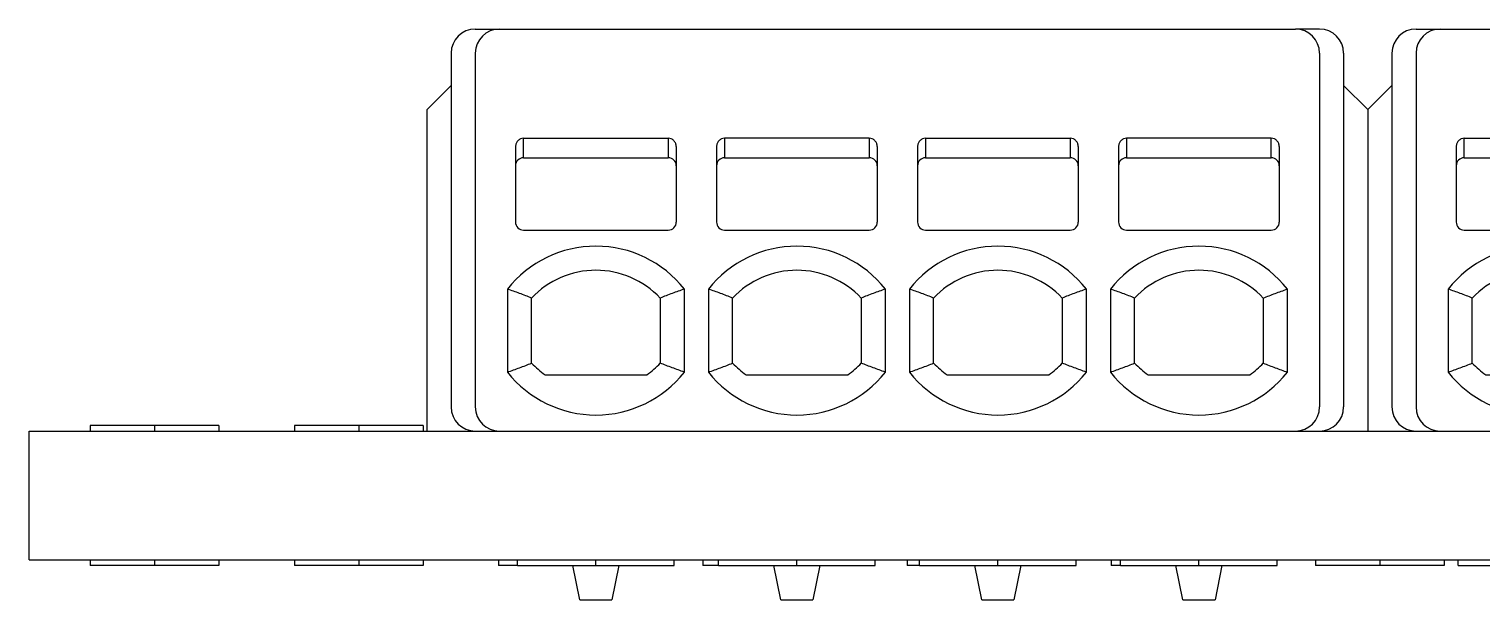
# Model space of a CAD drawing. Header units: millimetres. Extents: x -1068 to -853, y -1009 to -817.
# Drawn here: x -1029.5 to -1011.43, y -834.98 to -827.88 of the extents above; entities that cross this region are included whole.
import ezdxf

# ---------------------------------------------------------------- set-up
doc = ezdxf.new("R2010")
doc.units = ezdxf.units.MM
doc.linetypes.add('DOT_CENTER', pattern=[14, 12, -1, 0, -1])
doc.layers.add('1', color=7, linetype='Continuous')

# ---------------------------------------------------------------- blocks, each defined once
blk = doc.blocks.new('PTSM_0_5-4-HH-2_5-THR-WH__22', base_point=(-1012.85, -834.985))
at = {"color": 7, "linetype": 'Continuous'}
for p, q in [((-1011.85, -827.885), (-1008.25, -827.885)), ((-1008.25, -827.885), (-1005.75, -827.885)), ((-1005.75, -827.885), (-1002.15, -827.885)), ((-1012.55, -828.585), (-1012.85, -828.885)), ((-1001.15, -828.885), (-1001.45, -828.585)), ((-1012.85, -828.885), (-1012.85, -832.885)), ((-1001.15, -828.885), (-1001.15, -832.885)), ((-1012.85, -832.885), (-1012.25, -832.885)), ((-1012.25, -832.885), (-1011.95, -832.885)), ((-1011.95, -832.885), (-1011.9, -832.885)), ((-1011.9, -832.885), (-1011.725, -832.885)), ((-1011.725, -832.885), (-1011.35, -832.885)), ((-1011.35, -832.885), (-1011.05, -832.885)), ((-1011.05, -832.885), (-1010.96, -832.885)), ((-1010.96, -832.885), (-1010.75, -832.885)), ((-1010.75, -832.885), (-1010.51, -832.885)), ((-1010.51, -832.885), (-1010.45, -832.885)), ((-1010.45, -832.885), (-1010.407, -832.885)), ((-1010.407, -832.885), (-1010.15, -832.885)), ((-1010.15, -832.885), (-1009.775, -832.885)), ((-1009.775, -832.885), (-1009.36, -832.885)), ((-1009.36, -832.885), (-1009.225, -832.885)), ((-1009.225, -832.885), (-1008.85, -832.885)), ((-1008.85, -832.885), (-1008.55, -832.885)), ((-1008.55, -832.885), (-1008.42, -832.885)), ((-1008.42, -832.885), (-1008.25, -832.885)), ((-1008.25, -832.885), (-1007.97, -832.885)), ((-1007.97, -832.885), (-1007.95, -832.885)), ((-1007.95, -832.885), (-1007.867, -832.885)), ((-1007.867, -832.885), (-1007.65, -832.885)), ((-1007.65, -832.885), (-1007.275, -832.885)), ((-1007.275, -832.885), (-1006.82, -832.885)), ((-1006.82, -832.885), (-1006.725, -832.885)), ((-1006.725, -832.885), (-1006.35, -832.885)), ((-1006.35, -832.885), (-1006.05, -832.885)), ((-1006.05, -832.885), (-1005.88, -832.885)), ((-1005.88, -832.885), (-1005.75, -832.885)), ((-1005.75, -832.885), (-1005.45, -832.885)), ((-1005.45, -832.885), (-1005.43, -832.885)), ((-1005.43, -832.885), (-1005.327, -832.885)), ((-1005.327, -832.885), (-1005.15, -832.885)), ((-1005.15, -832.885), (-1004.775, -832.885)), ((-1004.775, -832.885), (-1004.28, -832.885)), ((-1004.28, -832.885), (-1004.225, -832.885)), ((-1004.225, -832.885), (-1003.85, -832.885)), ((-1003.85, -832.885), (-1003.55, -832.885)), ((-1003.55, -832.885), (-1003.34, -832.885)), ((-1003.34, -832.885), (-1002.95, -832.885)), ((-1002.95, -832.885), (-1002.89, -832.885)), ((-1002.89, -832.885), (-1002.787, -832.885)), ((-1002.787, -832.885), (-1002.65, -832.885)), ((-1002.65, -832.885), (-1002.275, -832.885)), ((-1002.275, -832.885), (-1002.05, -832.885)), ((-1002.05, -832.885), (-1001.75, -832.885)), ((-1001.75, -832.885), (-1001.74, -832.885)), ((-1001.74, -832.885), (-1001.15, -832.885)), ((-1011.05, -834.485), (-1010.96, -834.485)), ((-1010.95, -834.985), (-1011.036, -834.555)), ((-1010.96, -834.485), (-1010.45, -834.485)), ((-1010.464, -834.555), (-1010.55, -834.985)), ((-1008.55, -834.485), (-1008.42, -834.485)), ((-1008.45, -834.985), (-1008.536, -834.555)), ((-1008.42, -834.485), (-1007.95, -834.485)), ((-1007.964, -834.555), (-1008.05, -834.985)), ((-1006.05, -834.485), (-1005.88, -834.485)), ((-1005.95, -834.985), (-1006.036, -834.555)), ((-1005.88, -834.485), (-1005.45, -834.485)), ((-1005.464, -834.555), (-1005.55, -834.985)), ((-1003.55, -834.485), (-1003.34, -834.485)), ((-1003.45, -834.985), (-1003.536, -834.555)), ((-1003.34, -834.485), (-1002.95, -834.485)), ((-1002.964, -834.555), (-1003.05, -834.985)), ((-1010.95, -834.985), (-1010.55, -834.985)), ((-1008.45, -834.985), (-1008.05, -834.985)), ((-1005.95, -834.985), (-1005.55, -834.985)), ((-1003.45, -834.985), (-1003.05, -834.985))]:
    blk.add_line(p, q, dxfattribs=at)
blk = doc.blocks.new('PTSM_0_5-4-P-2_5_WH__23', base_point=(-1012.55, -832.885))
at = {"color": 7, "linetype": 'Continuous'}
for p, q in [((-1012.25, -827.885), (-1011.95, -827.885)), ((-1011.95, -827.885), (-1011.85, -827.885)), ((-1011.85, -827.885), (-1008.25, -827.885)), ((-1008.25, -827.885), (-1005.75, -827.885)), ((-1005.75, -827.885), (-1002.15, -827.885)), ((-1002.15, -827.885), (-1002.05, -827.885)), ((-1001.75, -827.885), (-1002.05, -827.885)), ((-1012.55, -828.185), (-1012.55, -832.585)), ((-1012.25, -828.185), (-1012.25, -832.585)), ((-1001.75, -828.185), (-1001.75, -832.585)), ((-1001.45, -828.185), (-1001.45, -832.585)), ((-1011.75, -829.347), (-1011.75, -829.585)), ((-1011.65, -829.244), (-1009.85, -829.244)), ((-1009.75, -829.347), (-1009.75, -829.585)), ((-1009.25, -829.347), (-1009.25, -829.585)), ((-1007.35, -829.244), (-1009.15, -829.244)), ((-1007.25, -829.347), (-1007.25, -829.585)), ((-1006.75, -829.347), (-1006.75, -829.585)), ((-1006.65, -829.244), (-1004.85, -829.244)), ((-1004.75, -829.347), (-1004.75, -829.585)), ((-1004.25, -829.347), (-1004.25, -829.585)), ((-1002.35, -829.244), (-1004.15, -829.244)), ((-1002.25, -829.347), (-1002.25, -829.585)), ((-1011.75, -829.585), (-1011.75, -830.285)), ((-1011.65, -829.485), (-1009.85, -829.485)), ((-1009.75, -829.585), (-1009.75, -830.285)), ((-1009.25, -829.585), (-1009.25, -830.285)), ((-1009.15, -829.485), (-1007.35, -829.485)), ((-1007.25, -829.585), (-1007.25, -830.285)), ((-1006.75, -829.585), (-1006.75, -830.285)), ((-1006.65, -829.485), (-1004.85, -829.485)), ((-1004.75, -829.585), (-1004.75, -830.285)), ((-1004.25, -829.585), (-1004.25, -830.285)), ((-1004.15, -829.485), (-1002.35, -829.485)), ((-1002.25, -829.585), (-1002.25, -830.285)), ((-1011.65, -830.385), (-1009.85, -830.385)), ((-1009.15, -830.385), (-1007.35, -830.385)), ((-1006.65, -830.385), (-1004.85, -830.385)), ((-1004.15, -830.385), (-1002.35, -830.385)), ((-1011.85, -831.119), (-1011.85, -832.151)), ((-1009.65, -832.151), (-1009.65, -831.119)), ((-1009.35, -831.119), (-1009.35, -832.151)), ((-1007.15, -832.151), (-1007.15, -831.119)), ((-1006.85, -831.119), (-1006.85, -832.151)), ((-1004.65, -832.151), (-1004.65, -831.119)), ((-1004.35, -831.119), (-1004.35, -832.151)), ((-1002.15, -832.151), (-1002.15, -831.119)), ((-1011.55, -832.04), (-1011.55, -831.23)), ((-1009.95, -831.23), (-1009.95, -832.04)), ((-1009.05, -832.04), (-1009.05, -831.23)), ((-1007.45, -831.23), (-1007.45, -832.04)), ((-1006.55, -832.04), (-1006.55, -831.23)), ((-1004.95, -831.23), (-1004.95, -832.04)), ((-1004.05, -832.04), (-1004.05, -831.23)), ((-1002.45, -831.23), (-1002.45, -832.04)), ((-1011.382, -832.185), (-1010.118, -832.185)), ((-1008.882, -832.185), (-1007.618, -832.185)), ((-1006.382, -832.185), (-1005.118, -832.185)), ((-1003.882, -832.185), (-1002.618, -832.185)), ((-1012.25, -832.885), (-1011.95, -832.885)), ((-1011.95, -832.885), (-1011.9, -832.885)), ((-1011.9, -832.885), (-1011.725, -832.885)), ((-1011.725, -832.885), (-1011.35, -832.885)), ((-1011.35, -832.885), (-1011.05, -832.885)), ((-1011.05, -832.885), (-1010.96, -832.885)), ((-1010.96, -832.885), (-1010.75, -832.885)), ((-1010.75, -832.885), (-1010.51, -832.885)), ((-1010.51, -832.885), (-1010.45, -832.885)), ((-1010.45, -832.885), (-1010.407, -832.885)), ((-1010.407, -832.885), (-1010.15, -832.885)), ((-1010.15, -832.885), (-1009.775, -832.885)), ((-1009.775, -832.885), (-1009.36, -832.885)), ((-1009.36, -832.885), (-1009.225, -832.885)), ((-1009.225, -832.885), (-1008.85, -832.885)), ((-1008.85, -832.885), (-1008.55, -832.885)), ((-1008.55, -832.885), (-1008.42, -832.885)), ((-1008.42, -832.885), (-1008.25, -832.885)), ((-1008.25, -832.885), (-1007.97, -832.885)), ((-1007.97, -832.885), (-1007.95, -832.885)), ((-1007.95, -832.885), (-1007.867, -832.885)), ((-1007.867, -832.885), (-1007.65, -832.885)), ((-1007.65, -832.885), (-1007.275, -832.885)), ((-1007.275, -832.885), (-1006.82, -832.885)), ((-1006.82, -832.885), (-1006.725, -832.885)), ((-1006.725, -832.885), (-1006.35, -832.885)), ((-1006.35, -832.885), (-1006.05, -832.885)), ((-1006.05, -832.885), (-1005.88, -832.885)), ((-1005.88, -832.885), (-1005.75, -832.885)), ((-1005.75, -832.885), (-1005.45, -832.885)), ((-1005.45, -832.885), (-1005.43, -832.885)), ((-1005.43, -832.885), (-1005.327, -832.885)), ((-1005.327, -832.885), (-1005.15, -832.885)), ((-1005.15, -832.885), (-1004.775, -832.885)), ((-1004.775, -832.885), (-1004.28, -832.885)), ((-1004.28, -832.885), (-1004.225, -832.885)), ((-1004.225, -832.885), (-1003.85, -832.885)), ((-1003.85, -832.885), (-1003.55, -832.885)), ((-1003.55, -832.885), (-1003.34, -832.885)), ((-1003.34, -832.885), (-1002.95, -832.885)), ((-1002.95, -832.885), (-1002.89, -832.885)), ((-1002.89, -832.885), (-1002.787, -832.885)), ((-1002.787, -832.885), (-1002.65, -832.885)), ((-1002.65, -832.885), (-1002.275, -832.885)), ((-1002.275, -832.885), (-1002.05, -832.885)), ((-1002.05, -832.885), (-1001.75, -832.885))]:
    blk.add_line(p, q, dxfattribs=at)
at = {"color": 2, "linetype": 'Continuous'}
for p, q in [((-1011.65, -829.485), (-1011.65, -829.244)), ((-1009.85, -829.244), (-1009.85, -829.485)), ((-1009.15, -829.244), (-1009.15, -829.485)), ((-1007.35, -829.244), (-1007.35, -829.485)), ((-1006.65, -829.244), (-1006.65, -829.485)), ((-1004.85, -829.244), (-1004.85, -829.485)), ((-1004.15, -829.244), (-1004.15, -829.485)), ((-1002.35, -829.485), (-1002.35, -829.244))]:
    blk.add_line(p, q, dxfattribs=at)
at = {"color": 7, "linetype": 'Continuous'}
for centre, radius, start, end in [((-1012.25, -828.185), 0.3, 90, 180), ((-1011.95, -828.185), 0.3, 90, 180), ((-1002.05, -828.185), 0.3, 0, 90), ((-1001.75, -828.185), 0.3, 0, 90), ((-1011.65, -829.585), 0.1, 90, 180), ((-1009.85, -829.585), 0.1, 0, 90), ((-1009.15, -829.585), 0.1, 90, 180), ((-1007.35, -829.585), 0.1, 0, 90), ((-1006.65, -829.585), 0.1, 90, 180), ((-1004.85, -829.585), 0.1, 0, 90), ((-1004.15, -829.585), 0.1, 90, 180), ((-1002.35, -829.585), 0.1, 0, 90), ((-1011.65, -830.285), 0.1, 180, 270), ((-1009.85, -830.285), 0.1, 270, 0), ((-1009.15, -830.285), 0.1, 180, 270), ((-1007.35, -830.285), 0.1, 270, 0), ((-1006.65, -830.285), 0.1, 180, 270), ((-1004.85, -830.285), 0.1, 270, 0), ((-1004.15, -830.285), 0.1, 180, 270), ((-1002.35, -830.285), 0.1, 270, 0), ((-1010.75, -831.985), 1.4, 38.2132, 141.7868), ((-1008.25, -831.985), 1.4, 38.2132, 141.7868), ((-1005.75, -831.985), 1.4, 38.2132, 141.7868), ((-1003.25, -831.985), 1.4, 38.2132, 141.7868), ((-1010.75, -831.985), 1.1, 43.3418, 136.6582), ((-1008.25, -831.985), 1.1, 43.3418, 136.6582), ((-1005.75, -831.985), 1.1, 43.3418, 136.6582), ((-1003.25, -831.985), 1.1, 43.3418, 136.6582), ((-1010.75, -831.285), 1.1, 223.3418, 234.9032), ((-1010.75, -831.285), 1.1, 305.0968, 316.6582), ((-1008.25, -831.285), 1.1, 223.3418, 234.9032), ((-1008.25, -831.285), 1.1, 305.0968, 316.6582), ((-1005.75, -831.285), 1.1, 223.3418, 234.9032), ((-1005.75, -831.285), 1.1, 305.0968, 316.6582), ((-1003.25, -831.285), 1.1, 223.3418, 234.9032), ((-1003.25, -831.285), 1.1, 305.0968, 316.6582), ((-1010.75, -831.285), 1.4, 218.2132, 321.7868), ((-1008.25, -831.285), 1.4, 218.2132, 321.7868), ((-1005.75, -831.285), 1.4, 218.2132, 321.7868), ((-1003.25, -831.285), 1.4, 218.2132, 321.7868), ((-1012.25, -832.585), 0.3, 180, 270), ((-1011.95, -832.585), 0.3, 180, 270), ((-1002.05, -832.585), 0.3, 270, 0), ((-1001.75, -832.585), 0.3, 270, 0)]:
    blk.add_arc(centre, radius, start, end, dxfattribs=at)
for points, knots in [([(-1011.65, -829.244), (-1011.663, -829.245), (-1011.689, -829.249), (-1011.723, -829.273), (-1011.746, -829.307), (-1011.749, -829.334), (-1011.75, -829.347)], [0, 0, 0, 0, 0.0390713, 0.0785192, 0.1184939, 0.1588367, 0.1588367, 0.1588367, 0.1588367]), ([(-1009.75, -829.347), (-1009.751, -829.334), (-1009.754, -829.307), (-1009.777, -829.273), (-1009.811, -829.249), (-1009.837, -829.245), (-1009.85, -829.244)], [0, 0, 0, 0, 0.0403429, 0.0803175, 0.1197655, 0.1588367, 0.1588367, 0.1588367, 0.1588367]), ([(-1009.15, -829.244), (-1009.163, -829.245), (-1009.189, -829.249), (-1009.223, -829.273), (-1009.246, -829.307), (-1009.249, -829.334), (-1009.25, -829.347)], [0, 0, 0, 0, 0.0390713, 0.0785192, 0.1184939, 0.1588367, 0.1588367, 0.1588367, 0.1588367]), ([(-1007.25, -829.347), (-1007.251, -829.334), (-1007.254, -829.307), (-1007.277, -829.273), (-1007.311, -829.249), (-1007.337, -829.245), (-1007.35, -829.244)], [0, 0, 0, 0, 0.0403429, 0.0803175, 0.1197655, 0.1588367, 0.1588367, 0.1588367, 0.1588367]), ([(-1006.65, -829.244), (-1006.663, -829.245), (-1006.689, -829.249), (-1006.723, -829.273), (-1006.746, -829.307), (-1006.749, -829.334), (-1006.75, -829.347)], [0, 0, 0, 0, 0.0390713, 0.0785192, 0.1184939, 0.1588367, 0.1588367, 0.1588367, 0.1588367]), ([(-1004.75, -829.347), (-1004.751, -829.334), (-1004.754, -829.307), (-1004.777, -829.273), (-1004.811, -829.249), (-1004.837, -829.245), (-1004.85, -829.244)], [0, 0, 0, 0, 0.0403429, 0.0803175, 0.1197655, 0.1588367, 0.1588367, 0.1588367, 0.1588367]), ([(-1004.15, -829.244), (-1004.163, -829.245), (-1004.189, -829.249), (-1004.223, -829.273), (-1004.246, -829.307), (-1004.249, -829.334), (-1004.25, -829.347)], [0, 0, 0, 0, 0.0390713, 0.0785192, 0.1184939, 0.1588367, 0.1588367, 0.1588367, 0.1588367]), ([(-1002.25, -829.347), (-1002.251, -829.334), (-1002.254, -829.307), (-1002.277, -829.273), (-1002.311, -829.249), (-1002.337, -829.245), (-1002.35, -829.244)], [0, 0, 0, 0, 0.0403429, 0.0803175, 0.1197655, 0.1588367, 0.1588367, 0.1588367, 0.1588367]), ([(-1011.55, -831.23), (-1011.574, -831.22), (-1011.624, -831.201), (-1011.699, -831.173), (-1011.774, -831.145), (-1011.825, -831.128), (-1011.85, -831.119)], [0, 0, 0, 0, 0.0789357, 0.1604316, 0.2389935, 0.319916, 0.319916, 0.319916, 0.319916]), ([(-1009.65, -831.119), (-1009.675, -831.128), (-1009.725, -831.145), (-1009.801, -831.173), (-1009.876, -831.201), (-1009.926, -831.22), (-1009.95, -831.23)], [0, 0, 0, 0, 0.0804362, 0.1594649, 0.2413861, 0.319916, 0.319916, 0.319916, 0.319916]), ([(-1009.05, -831.23), (-1009.075, -831.22), (-1009.124, -831.201), (-1009.199, -831.173), (-1009.274, -831.145), (-1009.325, -831.128), (-1009.35, -831.119)], [0, 0, 0, 0, 0.0790848, 0.1604365, 0.2391279, 0.319916, 0.319916, 0.319916, 0.319916]), ([(-1007.15, -831.119), (-1007.175, -831.128), (-1007.226, -831.145), (-1007.301, -831.173), (-1007.376, -831.201), (-1007.426, -831.22), (-1007.45, -831.23)], [0, 0, 0, 0, 0.080863, 0.1594649, 0.2413861, 0.319916, 0.319916, 0.319916, 0.319916]), ([(-1006.55, -831.23), (-1006.575, -831.22), (-1006.624, -831.201), (-1006.699, -831.173), (-1006.774, -831.145), (-1006.825, -831.128), (-1006.85, -831.119)], [0, 0, 0, 0, 0.0790848, 0.1604365, 0.2391279, 0.319916, 0.319916, 0.319916, 0.319916]), ([(-1004.65, -831.119), (-1004.675, -831.128), (-1004.726, -831.145), (-1004.801, -831.173), (-1004.876, -831.201), (-1004.926, -831.22), (-1004.95, -831.23)], [0, 0, 0, 0, 0.080863, 0.1594649, 0.2409708, 0.319916, 0.319916, 0.319916, 0.319916]), ([(-1004.05, -831.23), (-1004.075, -831.22), (-1004.124, -831.201), (-1004.199, -831.173), (-1004.274, -831.145), (-1004.325, -831.128), (-1004.35, -831.119)], [0, 0, 0, 0, 0.0790848, 0.1604365, 0.238922, 0.319916, 0.319916, 0.319916, 0.319916]), ([(-1002.45, -831.23), (-1002.426, -831.22), (-1002.376, -831.201), (-1002.301, -831.173), (-1002.226, -831.145), (-1002.175, -831.128), (-1002.15, -831.119)], [0, 0, 0, 0, 0.0789381, 0.1604365, 0.2391279, 0.319916, 0.319916, 0.319916, 0.319916]), ([(-1011.85, -832.151), (-1011.825, -832.142), (-1011.774, -832.125), (-1011.699, -832.097), (-1011.624, -832.069), (-1011.574, -832.05), (-1011.55, -832.04)], [0, 0, 0, 0, 0.080863, 0.1594649, 0.2413861, 0.319916, 0.319916, 0.319916, 0.319916]), ([(-1009.65, -832.151), (-1009.675, -832.142), (-1009.726, -832.125), (-1009.801, -832.097), (-1009.876, -832.069), (-1009.926, -832.05), (-1009.95, -832.04)], [0, 0, 0, 0, 0.080863, 0.1594649, 0.2413861, 0.319916, 0.319916, 0.319916, 0.319916]), ([(-1009.35, -832.151), (-1009.325, -832.142), (-1009.274, -832.125), (-1009.199, -832.097), (-1009.124, -832.069), (-1009.074, -832.05), (-1009.05, -832.04)], [0, 0, 0, 0, 0.080863, 0.1594649, 0.2413861, 0.319916, 0.319916, 0.319916, 0.319916]), ([(-1007.15, -832.151), (-1007.175, -832.142), (-1007.226, -832.125), (-1007.301, -832.097), (-1007.376, -832.069), (-1007.426, -832.05), (-1007.45, -832.04)], [0, 0, 0, 0, 0.080863, 0.1594649, 0.2413861, 0.319916, 0.319916, 0.319916, 0.319916]), ([(-1006.85, -832.151), (-1006.825, -832.142), (-1006.775, -832.125), (-1006.699, -832.097), (-1006.624, -832.069), (-1006.574, -832.05), (-1006.55, -832.04)], [0, 0, 0, 0, 0.0804362, 0.1594649, 0.2413861, 0.319916, 0.319916, 0.319916, 0.319916]), ([(-1004.65, -832.151), (-1004.675, -832.142), (-1004.726, -832.125), (-1004.801, -832.097), (-1004.876, -832.069), (-1004.926, -832.05), (-1004.95, -832.04)], [0, 0, 0, 0, 0.080863, 0.1594649, 0.2409708, 0.319916, 0.319916, 0.319916, 0.319916]), ([(-1004.35, -832.151), (-1004.325, -832.142), (-1004.274, -832.125), (-1004.199, -832.097), (-1004.124, -832.069), (-1004.074, -832.05), (-1004.05, -832.04)], [0, 0, 0, 0, 0.080863, 0.1594649, 0.2413861, 0.319916, 0.319916, 0.319916, 0.319916]), ([(-1002.45, -832.04), (-1002.426, -832.05), (-1002.376, -832.069), (-1002.301, -832.097), (-1002.226, -832.125), (-1002.175, -832.142), (-1002.15, -832.151)], [0, 0, 0, 0, 0.0789406, 0.1604417, 0.2391212, 0.319916, 0.319916, 0.319916, 0.319916])]:
    blk.add_open_spline(points, degree=3, knots=knots, dxfattribs=at)
blk = doc.blocks.new('PTSM_0_5-4_2__24', base_point=(-1012.85, -834.985))
for name, p in [('PTSM_0_5-4-HH-2_5-THR-WH__22', (-1012.85, -834.985)), ('PTSM_0_5-4-P-2_5_WH__23', (-1012.55, -832.885))]:
    blk.add_blockref(name, p)
blk = doc.blocks.new('RPI_BC_INT_PCB_00910062__31', base_point=(-1029.5, -834.555))
at = {"color": 7, "linetype": 'Continuous'}
for p, q in [((-1027.14, -832.815), (-1028.74, -832.815)), ((-1028.74, -832.815), (-1028.74, -832.885)), ((-1027.14, -832.815), (-1027.14, -832.885)), ((-1024.6, -832.815), (-1026.2, -832.815)), ((-1026.2, -832.815), (-1026.2, -832.885)), ((-1024.6, -832.815), (-1024.6, -832.885)), ((-1029.5, -832.885), (-1028.74, -832.885)), ((-1029.5, -834.485), (-1029.5, -832.885)), ((-1028.74, -832.885), (-1027.14, -832.885)), ((-1027.14, -832.885), (-1026.2, -832.885)), ((-1026.2, -832.885), (-1024.6, -832.885)), ((-1024.6, -832.885), (-1024.55, -832.885)), ((-1024.55, -832.885), (-1023.95, -832.885)), ((-1023.95, -832.885), (-1023.66, -832.885)), ((-1023.66, -832.885), (-1023.65, -832.885)), ((-1023.65, -832.885), (-1023.425, -832.885)), ((-1023.425, -832.885), (-1023.05, -832.885)), ((-1023.05, -832.885), (-1022.75, -832.885)), ((-1022.75, -832.885), (-1022.45, -832.885)), ((-1022.45, -832.885), (-1022.15, -832.885)), ((-1022.15, -832.885), (-1022.06, -832.885)), ((-1022.06, -832.885), (-1021.85, -832.885)), ((-1021.85, -832.885), (-1021.475, -832.885)), ((-1021.475, -832.885), (-1021.12, -832.885)), ((-1021.12, -832.885), (-1020.925, -832.885)), ((-1020.925, -832.885), (-1020.55, -832.885)), ((-1020.55, -832.885), (-1020.25, -832.885)), ((-1020.25, -832.885), (-1019.95, -832.885)), ((-1019.95, -832.885), (-1019.65, -832.885)), ((-1019.65, -832.885), (-1019.52, -832.885)), ((-1019.52, -832.885), (-1019.35, -832.885)), ((-1019.35, -832.885), (-1018.975, -832.885)), ((-1018.975, -832.885), (-1018.58, -832.885)), ((-1018.58, -832.885), (-1018.425, -832.885)), ((-1018.425, -832.885), (-1018.05, -832.885)), ((-1018.05, -832.885), (-1017.75, -832.885)), ((-1017.75, -832.885), (-1017.45, -832.885)), ((-1017.45, -832.885), (-1017.15, -832.885)), ((-1017.15, -832.885), (-1016.98, -832.885)), ((-1016.98, -832.885), (-1016.85, -832.885)), ((-1016.85, -832.885), (-1016.475, -832.885)), ((-1016.475, -832.885), (-1016.04, -832.885)), ((-1016.04, -832.885), (-1015.925, -832.885)), ((-1015.925, -832.885), (-1015.55, -832.885)), ((-1015.55, -832.885), (-1015.25, -832.885)), ((-1015.25, -832.885), (-1014.65, -832.885)), ((-1014.65, -832.885), (-1014.44, -832.885)), ((-1014.44, -832.885), (-1014.35, -832.885)), ((-1014.35, -832.885), (-1013.975, -832.885)), ((-1013.975, -832.885), (-1013.75, -832.885)), ((-1013.75, -832.885), (-1013.5, -832.885)), ((-1013.5, -832.885), (-1013.45, -832.885)), ((-1013.45, -832.885), (-1013.05, -832.885)), ((-1013.05, -832.885), (-1012.947, -832.885)), ((-1012.947, -832.885), (-1012.85, -832.885)), ((-1012.85, -832.885), (-1012.25, -832.885)), ((-1012.25, -832.885), (-1011.95, -832.885)), ((-1011.95, -832.885), (-1011.9, -832.885)), ((-1011.9, -832.885), (-1011.725, -832.885)), ((-1011.725, -832.885), (-1011.35, -832.885)), ((-1029.5, -834.485), (-1028.74, -834.485)), ((-1028.74, -834.485), (-1027.14, -834.485)), ((-1028.74, -834.485), (-1028.74, -834.555)), ((-1027.14, -834.555), (-1028.74, -834.555)), ((-1027.14, -834.485), (-1026.2, -834.485)), ((-1027.14, -834.485), (-1027.14, -834.555)), ((-1026.2, -834.485), (-1024.6, -834.485)), ((-1026.2, -834.485), (-1026.2, -834.555)), ((-1024.6, -834.555), (-1026.2, -834.555)), ((-1024.6, -834.485), (-1023.66, -834.485)), ((-1024.6, -834.485), (-1024.6, -834.555)), ((-1023.66, -834.485), (-1023.425, -834.485)), ((-1023.66, -834.485), (-1023.66, -834.555)), ((-1023.425, -834.555), (-1023.66, -834.555)), ((-1023.425, -834.485), (-1022.75, -834.485)), ((-1023.425, -834.555), (-1023.425, -834.485)), ((-1023.425, -834.555), (-1021.475, -834.555)), ((-1022.75, -834.485), (-1022.15, -834.485)), ((-1022.15, -834.485), (-1021.475, -834.485)), ((-1021.475, -834.485), (-1021.12, -834.485)), ((-1021.475, -834.555), (-1021.475, -834.485)), ((-1021.12, -834.485), (-1020.925, -834.485)), ((-1021.12, -834.485), (-1021.12, -834.555)), ((-1020.925, -834.555), (-1021.12, -834.555)), ((-1020.925, -834.485), (-1020.25, -834.485)), ((-1020.925, -834.555), (-1020.925, -834.485)), ((-1020.925, -834.555), (-1018.975, -834.555)), ((-1020.25, -834.485), (-1019.65, -834.485)), ((-1019.65, -834.485), (-1018.975, -834.485)), ((-1018.975, -834.485), (-1018.58, -834.485)), ((-1018.975, -834.555), (-1018.975, -834.485)), ((-1018.58, -834.485), (-1018.425, -834.485)), ((-1018.58, -834.485), (-1018.58, -834.555)), ((-1018.425, -834.555), (-1018.58, -834.555)), ((-1018.425, -834.485), (-1017.75, -834.485)), ((-1018.425, -834.555), (-1018.425, -834.485)), ((-1018.425, -834.555), (-1016.475, -834.555)), ((-1017.75, -834.485), (-1017.15, -834.485)), ((-1017.15, -834.485), (-1016.475, -834.485)), ((-1016.475, -834.485), (-1016.04, -834.485)), ((-1016.475, -834.555), (-1016.475, -834.485)), ((-1016.04, -834.485), (-1015.925, -834.485)), ((-1016.04, -834.485), (-1016.04, -834.555)), ((-1015.925, -834.555), (-1016.04, -834.555)), ((-1015.925, -834.485), (-1015.25, -834.485)), ((-1015.925, -834.555), (-1015.925, -834.485)), ((-1015.925, -834.555), (-1013.975, -834.555)), ((-1015.25, -834.485), (-1014.65, -834.485)), ((-1014.65, -834.485), (-1013.975, -834.485)), ((-1013.975, -834.485), (-1013.5, -834.485)), ((-1013.975, -834.555), (-1013.975, -834.485)), ((-1013.5, -834.485), (-1011.9, -834.485)), ((-1013.5, -834.485), (-1013.5, -834.555)), ((-1011.9, -834.555), (-1013.5, -834.555)), ((-1011.9, -834.485), (-1011.725, -834.485)), ((-1011.9, -834.485), (-1011.9, -834.555)), ((-1011.725, -834.485), (-1011.05, -834.485)), ((-1011.725, -834.555), (-1011.725, -834.485)), ((-1011.725, -834.555), (-1009.775, -834.555))]:
    blk.add_line(p, q, dxfattribs=at)
at = {"layer": '1', "color": 2, "linetype": 'DOT_CENTER'}
for p, q in [((-1027.94, -832.815), (-1027.94, -832.885)), ((-1025.4, -832.815), (-1025.4, -832.885)), ((-1027.94, -834.485), (-1027.94, -834.555)), ((-1025.4, -834.485), (-1025.4, -834.555)), ((-1022.45, -834.555), (-1022.45, -834.485)), ((-1019.95, -834.555), (-1019.95, -834.485)), ((-1017.45, -834.555), (-1017.45, -834.485)), ((-1014.95, -834.555), (-1014.95, -834.485)), ((-1012.7, -834.485), (-1012.7, -834.555))]:
    blk.add_line(p, q, dxfattribs=at)
blk = doc.blocks.new('PTSM_0_5-4-HH-2_5-THR-WH__33', base_point=(-1024.55, -834.985))
at = {"color": 7, "linetype": 'Continuous'}
for p, q in [((-1023.55, -827.885), (-1019.95, -827.885)), ((-1019.95, -827.885), (-1017.45, -827.885)), ((-1017.45, -827.885), (-1013.85, -827.885)), ((-1024.25, -828.585), (-1024.55, -828.885)), ((-1012.85, -828.885), (-1013.15, -828.585)), ((-1024.55, -832.885), (-1024.55, -828.885)), ((-1012.85, -828.885), (-1012.85, -832.885)), ((-1024.55, -832.885), (-1023.95, -832.885)), ((-1023.95, -832.885), (-1023.66, -832.885)), ((-1023.66, -832.885), (-1023.65, -832.885)), ((-1023.65, -832.885), (-1023.425, -832.885)), ((-1023.425, -832.885), (-1023.05, -832.885)), ((-1023.05, -832.885), (-1022.75, -832.885)), ((-1022.75, -832.885), (-1022.45, -832.885)), ((-1022.45, -832.885), (-1022.15, -832.885)), ((-1022.15, -832.885), (-1022.06, -832.885)), ((-1022.06, -832.885), (-1021.85, -832.885)), ((-1021.85, -832.885), (-1021.475, -832.885)), ((-1021.475, -832.885), (-1021.12, -832.885)), ((-1021.12, -832.885), (-1020.925, -832.885)), ((-1020.925, -832.885), (-1020.55, -832.885)), ((-1020.55, -832.885), (-1020.25, -832.885)), ((-1020.25, -832.885), (-1019.95, -832.885)), ((-1019.95, -832.885), (-1019.65, -832.885)), ((-1019.65, -832.885), (-1019.52, -832.885)), ((-1019.52, -832.885), (-1019.35, -832.885)), ((-1019.35, -832.885), (-1018.975, -832.885)), ((-1018.975, -832.885), (-1018.58, -832.885)), ((-1018.58, -832.885), (-1018.425, -832.885)), ((-1018.425, -832.885), (-1018.05, -832.885)), ((-1018.05, -832.885), (-1017.75, -832.885)), ((-1017.75, -832.885), (-1017.45, -832.885)), ((-1017.45, -832.885), (-1017.15, -832.885)), ((-1017.15, -832.885), (-1016.98, -832.885)), ((-1016.98, -832.885), (-1016.85, -832.885)), ((-1016.85, -832.885), (-1016.475, -832.885)), ((-1016.475, -832.885), (-1016.04, -832.885)), ((-1016.04, -832.885), (-1015.925, -832.885)), ((-1015.925, -832.885), (-1015.55, -832.885)), ((-1015.55, -832.885), (-1015.25, -832.885)), ((-1015.25, -832.885), (-1014.65, -832.885)), ((-1014.65, -832.885), (-1014.44, -832.885)), ((-1014.44, -832.885), (-1014.35, -832.885)), ((-1014.35, -832.885), (-1013.975, -832.885)), ((-1013.975, -832.885), (-1013.75, -832.885)), ((-1013.75, -832.885), (-1013.5, -832.885)), ((-1013.5, -832.885), (-1013.45, -832.885)), ((-1013.45, -832.885), (-1013.05, -832.885)), ((-1013.05, -832.885), (-1012.947, -832.885)), ((-1012.947, -832.885), (-1012.85, -832.885)), ((-1022.75, -834.485), (-1022.15, -834.485)), ((-1022.65, -834.985), (-1022.736, -834.555)), ((-1022.164, -834.555), (-1022.25, -834.985)), ((-1020.25, -834.485), (-1019.65, -834.485)), ((-1020.15, -834.985), (-1020.236, -834.555)), ((-1019.664, -834.555), (-1019.75, -834.985)), ((-1017.75, -834.485), (-1017.15, -834.485)), ((-1017.65, -834.985), (-1017.736, -834.555)), ((-1017.164, -834.555), (-1017.25, -834.985)), ((-1015.25, -834.485), (-1014.65, -834.485)), ((-1015.15, -834.985), (-1015.236, -834.555)), ((-1014.664, -834.555), (-1014.75, -834.985)), ((-1022.65, -834.985), (-1022.25, -834.985)), ((-1020.15, -834.985), (-1019.75, -834.985)), ((-1017.65, -834.985), (-1017.25, -834.985)), ((-1015.15, -834.985), (-1014.75, -834.985))]:
    blk.add_line(p, q, dxfattribs=at)
blk = doc.blocks.new('PTSM_0_5-4-P-2_5_WH__34', base_point=(-1024.25, -832.885))
at = {"color": 7, "linetype": 'Continuous'}
for p, q in [((-1023.95, -827.885), (-1023.65, -827.885)), ((-1023.65, -827.885), (-1023.55, -827.885)), ((-1023.55, -827.885), (-1019.95, -827.885)), ((-1019.95, -827.885), (-1017.45, -827.885)), ((-1017.45, -827.885), (-1013.85, -827.885)), ((-1013.85, -827.885), (-1013.75, -827.885)), ((-1013.45, -827.885), (-1013.75, -827.885)), ((-1024.25, -828.185), (-1024.25, -832.585)), ((-1023.95, -828.185), (-1023.95, -832.585)), ((-1013.45, -828.185), (-1013.45, -832.585)), ((-1013.15, -828.185), (-1013.15, -832.585)), ((-1023.45, -829.347), (-1023.45, -829.585)), ((-1023.35, -829.244), (-1021.55, -829.244)), ((-1021.45, -829.347), (-1021.45, -829.585)), ((-1020.95, -829.347), (-1020.95, -829.585)), ((-1019.05, -829.244), (-1020.85, -829.244)), ((-1018.95, -829.347), (-1018.95, -829.585)), ((-1018.45, -829.347), (-1018.45, -829.585)), ((-1018.35, -829.244), (-1016.55, -829.244)), ((-1016.45, -829.347), (-1016.45, -829.585)), ((-1015.95, -829.347), (-1015.95, -829.585)), ((-1014.05, -829.244), (-1015.85, -829.244)), ((-1013.95, -829.347), (-1013.95, -829.585)), ((-1023.45, -829.585), (-1023.45, -830.285)), ((-1023.35, -829.485), (-1021.55, -829.485)), ((-1021.45, -829.585), (-1021.45, -830.285)), ((-1020.95, -829.585), (-1020.95, -830.285)), ((-1020.85, -829.485), (-1019.05, -829.485)), ((-1018.95, -829.585), (-1018.95, -830.285)), ((-1018.45, -829.585), (-1018.45, -830.285)), ((-1018.35, -829.485), (-1016.55, -829.485)), ((-1016.45, -829.585), (-1016.45, -830.285)), ((-1015.95, -829.585), (-1015.95, -830.285)), ((-1015.85, -829.485), (-1014.05, -829.485)), ((-1013.95, -829.585), (-1013.95, -830.285)), ((-1023.35, -830.385), (-1021.55, -830.385)), ((-1020.85, -830.385), (-1019.05, -830.385)), ((-1018.35, -830.385), (-1016.55, -830.385)), ((-1015.85, -830.385), (-1014.05, -830.385)), ((-1023.55, -831.119), (-1023.55, -832.151)), ((-1021.35, -832.151), (-1021.35, -831.119)), ((-1021.05, -831.119), (-1021.05, -832.151)), ((-1018.85, -832.151), (-1018.85, -831.119)), ((-1018.55, -831.119), (-1018.55, -832.151)), ((-1016.35, -832.151), (-1016.35, -831.119)), ((-1016.05, -831.119), (-1016.05, -832.151)), ((-1013.85, -832.151), (-1013.85, -831.119)), ((-1023.25, -832.04), (-1023.25, -831.23)), ((-1021.65, -831.23), (-1021.65, -832.04)), ((-1020.75, -832.04), (-1020.75, -831.23)), ((-1019.15, -831.23), (-1019.15, -832.04)), ((-1018.25, -832.04), (-1018.25, -831.23)), ((-1016.65, -831.23), (-1016.65, -832.04)), ((-1015.75, -832.04), (-1015.75, -831.23)), ((-1014.15, -831.23), (-1014.15, -832.04)), ((-1023.082, -832.185), (-1021.818, -832.185)), ((-1020.582, -832.185), (-1019.318, -832.185)), ((-1018.082, -832.185), (-1016.818, -832.185)), ((-1015.582, -832.185), (-1014.318, -832.185)), ((-1023.95, -832.885), (-1023.66, -832.885)), ((-1023.66, -832.885), (-1023.65, -832.885)), ((-1023.65, -832.885), (-1023.425, -832.885)), ((-1023.425, -832.885), (-1023.05, -832.885)), ((-1023.05, -832.885), (-1022.75, -832.885)), ((-1022.75, -832.885), (-1022.45, -832.885)), ((-1022.45, -832.885), (-1022.15, -832.885)), ((-1022.15, -832.885), (-1022.06, -832.885)), ((-1022.06, -832.885), (-1021.85, -832.885)), ((-1021.85, -832.885), (-1021.475, -832.885)), ((-1021.475, -832.885), (-1021.12, -832.885)), ((-1021.12, -832.885), (-1020.925, -832.885)), ((-1020.925, -832.885), (-1020.55, -832.885)), ((-1020.55, -832.885), (-1020.25, -832.885)), ((-1020.25, -832.885), (-1019.95, -832.885)), ((-1019.95, -832.885), (-1019.65, -832.885)), ((-1019.65, -832.885), (-1019.52, -832.885)), ((-1019.52, -832.885), (-1019.35, -832.885)), ((-1019.35, -832.885), (-1018.975, -832.885)), ((-1018.975, -832.885), (-1018.58, -832.885)), ((-1018.58, -832.885), (-1018.425, -832.885)), ((-1018.425, -832.885), (-1018.05, -832.885)), ((-1018.05, -832.885), (-1017.75, -832.885)), ((-1017.75, -832.885), (-1017.45, -832.885)), ((-1017.45, -832.885), (-1017.15, -832.885)), ((-1017.15, -832.885), (-1016.98, -832.885)), ((-1016.98, -832.885), (-1016.85, -832.885)), ((-1016.85, -832.885), (-1016.475, -832.885)), ((-1016.475, -832.885), (-1016.04, -832.885)), ((-1016.04, -832.885), (-1015.925, -832.885)), ((-1015.925, -832.885), (-1015.55, -832.885)), ((-1015.55, -832.885), (-1015.25, -832.885)), ((-1015.25, -832.885), (-1014.65, -832.885)), ((-1014.65, -832.885), (-1014.44, -832.885)), ((-1014.44, -832.885), (-1014.35, -832.885)), ((-1014.35, -832.885), (-1013.975, -832.885)), ((-1013.975, -832.885), (-1013.75, -832.885)), ((-1013.75, -832.885), (-1013.5, -832.885)), ((-1013.5, -832.885), (-1013.45, -832.885))]:
    blk.add_line(p, q, dxfattribs=at)
at = {"color": 2, "linetype": 'Continuous'}
for p, q in [((-1023.35, -829.485), (-1023.35, -829.244)), ((-1021.55, -829.244), (-1021.55, -829.485)), ((-1020.85, -829.244), (-1020.85, -829.485)), ((-1019.05, -829.244), (-1019.05, -829.485)), ((-1018.35, -829.244), (-1018.35, -829.485)), ((-1016.55, -829.244), (-1016.55, -829.485)), ((-1015.85, -829.244), (-1015.85, -829.485)), ((-1014.05, -829.485), (-1014.05, -829.244))]:
    blk.add_line(p, q, dxfattribs=at)
at = {"color": 7, "linetype": 'Continuous'}
for centre, radius, start, end in [((-1023.95, -828.185), 0.3, 90, 180), ((-1023.65, -828.185), 0.3, 90, 180), ((-1013.75, -828.185), 0.3, 0, 90), ((-1013.45, -828.185), 0.3, 360, 90), ((-1023.35, -829.585), 0.1, 90, 180), ((-1021.55, -829.585), 0.1, 0, 90), ((-1020.85, -829.585), 0.1, 90, 180), ((-1019.05, -829.585), 0.1, 0, 90), ((-1018.35, -829.585), 0.1, 90, 180), ((-1016.55, -829.585), 0.1, 0, 90), ((-1015.85, -829.585), 0.1, 90, 180), ((-1014.05, -829.585), 0.1, 0, 90), ((-1023.35, -830.285), 0.1, 180, 270), ((-1021.55, -830.285), 0.1, 270, 0), ((-1020.85, -830.285), 0.1, 180, 270), ((-1019.05, -830.285), 0.1, 270, 0), ((-1018.35, -830.285), 0.1, 180, 270), ((-1016.55, -830.285), 0.1, 270, 0), ((-1015.85, -830.285), 0.1, 180, 270), ((-1014.05, -830.285), 0.1, 270, 0), ((-1022.45, -831.985), 1.4, 38.2132, 141.7868), ((-1019.95, -831.985), 1.4, 38.2132, 141.7868), ((-1017.45, -831.985), 1.4, 38.2132, 141.7868), ((-1014.95, -831.985), 1.4, 38.2132, 141.7868), ((-1022.45, -831.985), 1.1, 43.3418, 136.6582), ((-1019.95, -831.985), 1.1, 43.3418, 136.6582), ((-1017.45, -831.985), 1.1, 43.3418, 136.6582), ((-1014.95, -831.985), 1.1, 43.3418, 136.6582), ((-1022.45, -831.285), 1.1, 223.3418, 234.9032), ((-1022.45, -831.285), 1.1, 305.0968, 316.6582), ((-1019.95, -831.285), 1.1, 223.3418, 234.9032), ((-1019.95, -831.285), 1.1, 305.0968, 316.6582), ((-1017.45, -831.285), 1.1, 223.3418, 234.9032), ((-1017.45, -831.285), 1.1, 305.0968, 316.6582), ((-1014.95, -831.285), 1.1, 223.3418, 234.9032), ((-1014.95, -831.285), 1.1, 305.0968, 316.6582), ((-1022.45, -831.285), 1.4, 218.2132, 321.7868), ((-1019.95, -831.285), 1.4, 218.2132, 321.7868), ((-1017.45, -831.285), 1.4, 218.2132, 321.7868), ((-1014.95, -831.285), 1.4, 218.2132, 321.7868), ((-1023.95, -832.585), 0.3, 180, 270), ((-1023.65, -832.585), 0.3, 180, 270), ((-1013.75, -832.585), 0.3, 270, 0), ((-1013.45, -832.585), 0.3, 270, 0)]:
    blk.add_arc(centre, radius, start, end, dxfattribs=at)
for points, knots in [([(-1023.35, -829.244), (-1023.363, -829.245), (-1023.389, -829.249), (-1023.423, -829.273), (-1023.446, -829.307), (-1023.449, -829.334), (-1023.45, -829.347)], [0, 0, 0, 0, 0.0390713, 0.0785192, 0.1184939, 0.1588367, 0.1588367, 0.1588367, 0.1588367]), ([(-1021.45, -829.347), (-1021.451, -829.334), (-1021.454, -829.307), (-1021.477, -829.273), (-1021.511, -829.249), (-1021.537, -829.245), (-1021.55, -829.244)], [0, 0, 0, 0, 0.0403429, 0.0803175, 0.1197655, 0.1588367, 0.1588367, 0.1588367, 0.1588367]), ([(-1020.85, -829.244), (-1020.863, -829.245), (-1020.889, -829.249), (-1020.923, -829.273), (-1020.946, -829.307), (-1020.949, -829.334), (-1020.95, -829.347)], [0, 0, 0, 0, 0.0390713, 0.0785192, 0.1184939, 0.1588367, 0.1588367, 0.1588367, 0.1588367]), ([(-1018.95, -829.347), (-1018.951, -829.334), (-1018.954, -829.307), (-1018.977, -829.273), (-1019.011, -829.249), (-1019.037, -829.245), (-1019.05, -829.244)], [0, 0, 0, 0, 0.0403429, 0.0803175, 0.1197655, 0.1588367, 0.1588367, 0.1588367, 0.1588367]), ([(-1018.35, -829.244), (-1018.363, -829.245), (-1018.389, -829.249), (-1018.423, -829.273), (-1018.446, -829.307), (-1018.449, -829.334), (-1018.45, -829.347)], [0, 0, 0, 0, 0.0390713, 0.0785192, 0.1184939, 0.1588367, 0.1588367, 0.1588367, 0.1588367]), ([(-1016.45, -829.347), (-1016.451, -829.334), (-1016.454, -829.307), (-1016.477, -829.273), (-1016.511, -829.249), (-1016.537, -829.245), (-1016.55, -829.244)], [0, 0, 0, 0, 0.0403429, 0.0803175, 0.1197655, 0.1588367, 0.1588367, 0.1588367, 0.1588367]), ([(-1015.85, -829.244), (-1015.863, -829.245), (-1015.889, -829.249), (-1015.923, -829.273), (-1015.946, -829.307), (-1015.949, -829.334), (-1015.95, -829.347)], [0, 0, 0, 0, 0.0390713, 0.0785192, 0.1184939, 0.1588367, 0.1588367, 0.1588367, 0.1588367]), ([(-1013.95, -829.347), (-1013.951, -829.334), (-1013.954, -829.307), (-1013.977, -829.273), (-1014.011, -829.249), (-1014.037, -829.245), (-1014.05, -829.244)], [0, 0, 0, 0, 0.0403429, 0.0803175, 0.1197655, 0.1588367, 0.1588367, 0.1588367, 0.1588367]), ([(-1023.25, -831.23), (-1023.274, -831.22), (-1023.324, -831.201), (-1023.399, -831.173), (-1023.474, -831.145), (-1023.525, -831.128), (-1023.55, -831.119)], [0, 0, 0, 0, 0.0787661, 0.1604316, 0.2391419, 0.319916, 0.319916, 0.319916, 0.319916]), ([(-1021.35, -831.119), (-1021.375, -831.128), (-1021.425, -831.145), (-1021.501, -831.173), (-1021.576, -831.201), (-1021.626, -831.22), (-1021.65, -831.23)], [0, 0, 0, 0, 0.0804362, 0.1594649, 0.2413861, 0.319916, 0.319916, 0.319916, 0.319916]), ([(-1020.75, -831.23), (-1020.775, -831.22), (-1020.824, -831.201), (-1020.899, -831.173), (-1020.974, -831.145), (-1021.025, -831.128), (-1021.05, -831.119)], [0, 0, 0, 0, 0.0790848, 0.1604365, 0.2391279, 0.319916, 0.319916, 0.319916, 0.319916]), ([(-1018.85, -831.119), (-1018.875, -831.128), (-1018.926, -831.145), (-1019.001, -831.173), (-1019.076, -831.201), (-1019.126, -831.22), (-1019.15, -831.23)], [0, 0, 0, 0, 0.080863, 0.1594649, 0.2409708, 0.319916, 0.319916, 0.319916, 0.319916]), ([(-1018.25, -831.23), (-1018.274, -831.22), (-1018.324, -831.201), (-1018.399, -831.173), (-1018.474, -831.145), (-1018.525, -831.128), (-1018.55, -831.119)], [0, 0, 0, 0, 0.0789381, 0.1604365, 0.238922, 0.319916, 0.319916, 0.319916, 0.319916]), ([(-1016.35, -831.119), (-1016.375, -831.128), (-1016.425, -831.145), (-1016.501, -831.173), (-1016.576, -831.201), (-1016.626, -831.22), (-1016.65, -831.23)], [0, 0, 0, 0, 0.0804362, 0.1594649, 0.2413861, 0.319916, 0.319916, 0.319916, 0.319916]), ([(-1015.75, -831.23), (-1015.774, -831.22), (-1015.824, -831.201), (-1015.899, -831.173), (-1015.974, -831.145), (-1016.025, -831.128), (-1016.05, -831.119)], [0, 0, 0, 0, 0.0789381, 0.1604365, 0.2391279, 0.319916, 0.319916, 0.319916, 0.319916]), ([(-1014.15, -831.23), (-1014.125, -831.22), (-1014.076, -831.201), (-1014.001, -831.173), (-1013.926, -831.145), (-1013.875, -831.128), (-1013.85, -831.119)], [0, 0, 0, 0, 0.0790848, 0.1604365, 0.2389219, 0.319916, 0.319916, 0.319916, 0.319916]), ([(-1023.55, -832.151), (-1023.525, -832.142), (-1023.474, -832.125), (-1023.399, -832.097), (-1023.324, -832.069), (-1023.274, -832.05), (-1023.25, -832.04)], [0, 0, 0, 0, 0.080863, 0.1594649, 0.2413861, 0.319916, 0.319916, 0.319916, 0.319916]), ([(-1021.35, -832.151), (-1021.375, -832.142), (-1021.426, -832.125), (-1021.501, -832.097), (-1021.576, -832.069), (-1021.626, -832.05), (-1021.65, -832.04)], [0, 0, 0, 0, 0.080863, 0.1594649, 0.2409708, 0.319916, 0.319916, 0.319916, 0.319916]), ([(-1021.05, -832.151), (-1021.025, -832.142), (-1020.974, -832.125), (-1020.899, -832.097), (-1020.824, -832.069), (-1020.774, -832.05), (-1020.75, -832.04)], [0, 0, 0, 0, 0.080863, 0.1594649, 0.2413861, 0.319916, 0.319916, 0.319916, 0.319916]), ([(-1018.85, -832.151), (-1018.875, -832.142), (-1018.926, -832.125), (-1019.001, -832.097), (-1019.076, -832.069), (-1019.126, -832.05), (-1019.15, -832.04)], [0, 0, 0, 0, 0.080863, 0.1594649, 0.2409708, 0.319916, 0.319916, 0.319916, 0.319916]), ([(-1018.55, -832.151), (-1018.525, -832.142), (-1018.474, -832.125), (-1018.399, -832.097), (-1018.324, -832.069), (-1018.274, -832.05), (-1018.25, -832.04)], [0, 0, 0, 0, 0.080863, 0.1594649, 0.2409708, 0.319916, 0.319916, 0.319916, 0.319916]), ([(-1016.35, -832.151), (-1016.375, -832.142), (-1016.425, -832.125), (-1016.501, -832.097), (-1016.576, -832.069), (-1016.626, -832.05), (-1016.65, -832.04)], [0, 0, 0, 0, 0.0804362, 0.1594649, 0.2413861, 0.319916, 0.319916, 0.319916, 0.319916]), ([(-1016.05, -832.151), (-1016.025, -832.142), (-1015.974, -832.125), (-1015.899, -832.097), (-1015.824, -832.069), (-1015.774, -832.05), (-1015.75, -832.04)], [0, 0, 0, 0, 0.080863, 0.1594649, 0.2413861, 0.319916, 0.319916, 0.319916, 0.319916]), ([(-1014.15, -832.04), (-1014.126, -832.05), (-1014.076, -832.069), (-1014.001, -832.097), (-1013.926, -832.125), (-1013.875, -832.142), (-1013.85, -832.151)], [0, 0, 0, 0, 0.0789406, 0.1604417, 0.2391212, 0.319916, 0.319916, 0.319916, 0.319916])]:
    blk.add_open_spline(points, degree=3, knots=knots, dxfattribs=at)
blk = doc.blocks.new('PTSM_0_5-4__35', base_point=(-1024.55, -834.985))
for name, p in [('PTSM_0_5-4-HH-2_5-THR-WH__33', (-1024.55, -834.985)), ('PTSM_0_5-4-P-2_5_WH__34', (-1024.25, -832.885))]:
    blk.add_blockref(name, p)
blk = doc.blocks.new('RPI-BC_INT-PCB_SET__36', base_point=(-1029.5, -835.085))
for name, p in [('PTSM_0_5-4__35', (-1024.55, -834.985)), ('PTSM_0_5-4_2__24', (-1012.85, -834.985)), ('RPI_BC_INT_PCB_00910062__31', (-1029.5, -834.555))]:
    blk.add_blockref(name, p)
blk = doc.blocks.new('Untsicht1', base_point=(-1000, -825.92))
blk.add_blockref('RPI-BC_INT-PCB_SET__36', (-1029.5, -835.085))

msp = doc.modelspace()

# ---------------------------------------------------------------- block references
msp.add_blockref('Untsicht1', (-1000, -825.92))

doc.saveas('drawing.dxf')
